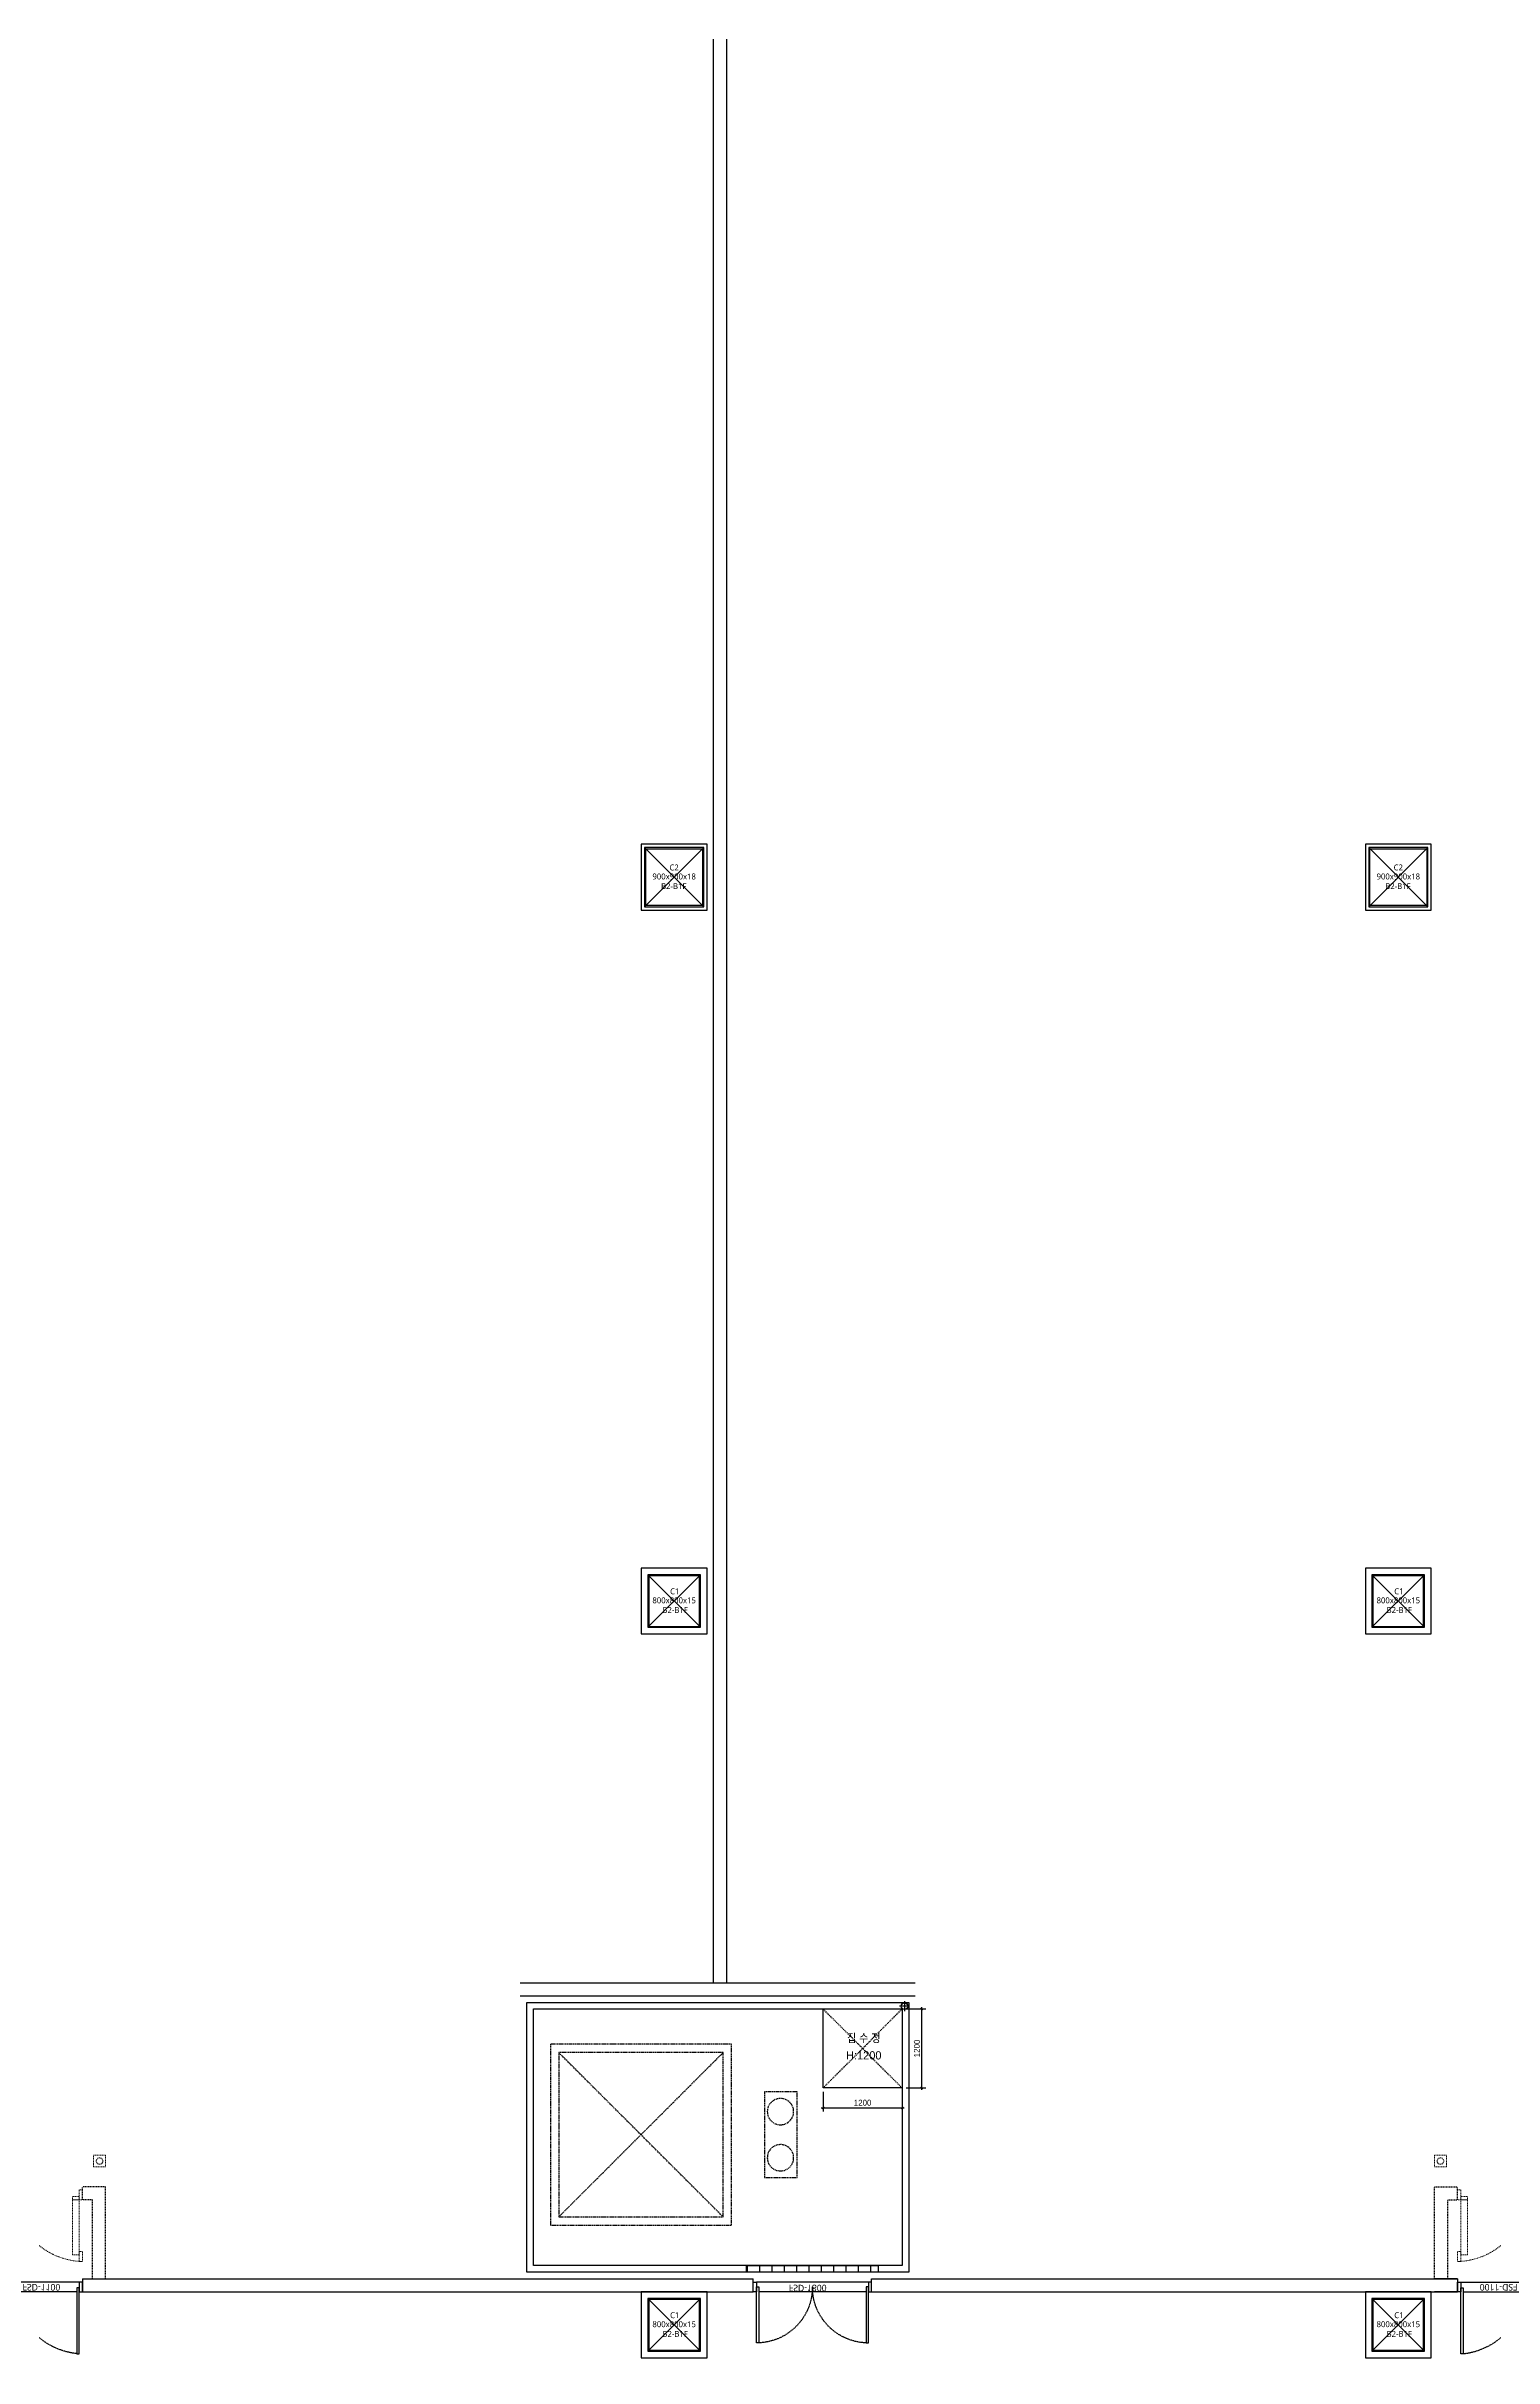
# Model space of a CAD drawing. Header units: millimetres. Extents: x -26983 to 60590, y 825 to 42375.
# Drawn here: x 58919 to 59349, y 17910 to 18597 of the extents above; entities that cross this region are included whole.
import ezdxf
from ezdxf.enums import TextEntityAlignment as Align

# ---------------------------------------------------------------- set-up
doc = ezdxf.new("R2010")
doc.units = ezdxf.units.MM
doc.header["$LTSCALE"] = 100
doc.header["$MEASUREMENT"] = 0
doc.header["$PDSIZE"] = -10
for name, pattern in [('-HID', [2.5, 1.5, -1]), ('A0-000 XR 평면도$0$HID', [2.5, 1.5, -1]), ('HID', [2.5, 1.5, -1]), ('HIDDEN2', [0.1875, 0.125, -0.0625])]:
    doc.linetypes.add(name, pattern=pattern)
doc.layers.get('0').update_dxf_attribs({"linetype": 'CONTINUOUS'})
doc.layers.get('Defpoints').update_dxf_attribs({"color": 171, "linetype": 'CONTINUOUS'})
doc.layers.add('#프레임 라인', color=189, linetype='CONTINUOUS', plot=False)
for name, color, linetype in [('A0-000 XR 평면도$0$FD RD', 1, 'CONTINUOUS'), ('A0-000 XR 평면도$0$NDIM', 7, 'CONTINUOUS'), ('A0-000 XR 평면도$0$집수정', 4, 'CONTINUOUS'), ('DOOR', 4, 'CONTINUOUS'), ('DOOR ELE', 253, 'CONTINUOUS'), ('DOOR(OPEN ELE)', 5, 'CONTINUOUS'), ('ELE9', 9, 'CONTINUOUS'), ('FIN(패널-200글라스울64k)', 4, 'CONTINUOUS'), ('FIN(패널-T150 방열)', 9, 'CONTINUOUS'), ('STEEL', 5, 'CONTINUOUS'), ('단열패널-방열문(저온공사분)', 251, 'CONTINUOUS')]:
    doc.layers.add(name, color=color, linetype=linetype)
doc.styles.add('A0-000 XR 평면도$0$CGS', font='cgse', dxfattribs={"bigfont": 'cgs'})
doc.styles.add('TE', font='malgun_0.ttf')
doc.styles.add('나눔바른고딕', font='NanumBarunGothic.ttf')
doc.dimstyles.new('A0-000 XR 평면도$0$NDIM 250', dxfattribs={"dimscale": 250, "dimtxt": 3.6, "dimasz": 1, "dimexe": 2, "dimexo": 2, "dimgap": 1, "dimtad": 1, "dimdec": 0, "dimdsep": 46, "dimtxsty": 'A0-000 XR 평면도$0$CGS', "dimblk": 'A0-000 XR 평면도$0$DOT0', "dimcen": 1, "dimdle": 8, "dimclrd": 2, "dimclre": 2, "dimclrt": 2, "dimadec": 0, "dimazin": 0, "dimtfac": 1, "dimtdec": 0, "dimtix": 1, "dimtmove": 2, "dimatfit": 3, "dimldrblk": 'A0-000 XR 평면도$0$DOT0', "dimfxl": 1, "dimtolj": 1, "dimtzin": 0, "dimlwd": -1, "dimlwe": -1, "dimarcsym": 0})

# ---------------------------------------------------------------- blocks, each defined once
blk = doc.blocks.new('*U186')
at = {"color": 0, "linetype": 'ByBlock'}
for p, q in [((450, 450), (-450, 450)), ((-450, 450), (-450, -450)), ((-432, 432), (432, 432)), ((-432, -432), (-432, 432)), ((432, 432), (432, -432)), ((450, -450), (450, 450)), ((-450, -450), (450, -450)), ((432, -432), (-432, -432))]:
    blk.add_line(p, q, dxfattribs=at)
at = {"layer": 'Defpoints'}
blk.add_point((0, 0), dxfattribs=at)
blk = doc.blocks.new('C2-B2-B1F')
at = {"layer": '#프레임 라인', "ltscale": 0.1}
blk.add_lwpolyline([(-500, -500), (500, -500), (500, 500), (-500, 500)], close=True, dxfattribs=at)
at = {"layer": 'Defpoints', "ltscale": 10000}
for p, q in [((-450, -450), (450, 450)), ((450, -450), (-450, 450))]:
    blk.add_line(p, q, dxfattribs=at)
at = {"ltscale": 0.1}
blk.add_blockref('*U186', (0, 0), dxfattribs=at)
at = {"layer": 'Defpoints', "style": 'TE'}
for s, p in [('900x900x18', (0, -35)), ('C2', (0, 102)), ('B2-B1F', (-6, -182))]:
    blk.add_text(s, height=90, dxfattribs=at).set_placement(p, align=Align.CENTER)
blk = doc.blocks.new('C1-B2-B1')
at = {"layer": '#프레임 라인', "ltscale": 0.1}
blk.add_lwpolyline([(-500, -500), (500, -500), (500, 500), (-500, 500)], close=True, dxfattribs=at)
for points in [[(-400, -400), (400, -400), (400, 400), (-400, 400)], [(-385, -385), (385, -385), (385, 385), (-385, 385)]]:
    blk.add_lwpolyline(points, close=True)
at = {"layer": 'Defpoints', "ltscale": 10000}
for p, q in [((-400, -400), (400, 400)), ((400, -400), (-400, 400))]:
    blk.add_line(p, q, dxfattribs=at)
at = {"layer": 'Defpoints', "style": 'TE'}
for s, p in [('800x800x15', (0, -35)), ('C1', (9, 102)), ('B2-B1F', (15, -182))]:
    blk.add_text(s, height=90, dxfattribs=at).set_placement(p, align=Align.CENTER)
blk = doc.blocks.new('A$C48EA7C17')
at = {"layer": 'DOOR'}
for points in [[(965, 1088), (1000, 1088), (1000, 88), (965, 88)], [(-50, 0), (0, 0), (0, 150), (-50, 150)], [(1050, 0), (1000, 0), (1000, 150), (1050, 150)]]:
    blk.add_lwpolyline(points, close=True, dxfattribs=at)
at = {"layer": 'DOOR ELE', "ltscale": 0.1}
for points in [[(965, 150), (0, 150)], [(1000, 0), (0, 0)]]:
    blk.add_lwpolyline(points, dxfattribs=at)
at = {"layer": 'DOOR(OPEN ELE)', "linetype": 'HID', "ltscale": 0.05}
blk.add_arc((1084, 7), 1087, 96.2785, 175.7623, dxfattribs=at)
at = {"layer": 'Defpoints', "style": '나눔바른고딕'}
blk.add_text('FSD-1100', height=100, dxfattribs=at).set_placement((139, 28))
blk = doc.blocks.new('A$C236D454C')
at = {"layer": 'FIN(패널-200글라스울64k)', "ltscale": 1000}
for points in [[(0, 1112), (350, 1112)], [(350, 1112), (350, 912)], [(1450, 1112), (1450, 912)], [(1450, 1112), (1800, 1112)], [(350, 912), (0, 912)], [(1450, 912), (1800, 912)]]:
    blk.add_lwpolyline(points, dxfattribs=at)
at = {"layer": 'FIN(패널-T150 방열)', "linetype": '-HID', "ltscale": 0.1}
for points in [[(350, 2512), (0, 2512), (0, 1112)], [(350, 2312), (350, 2512)], [(1800, 1112), (1800, 2512), (1450, 2512)], [(1450, 2312), (1450, 2512)], [(350, 2312), (200, 2312), (200, 1112)], [(1600, 1112), (1600, 2312), (1450, 2312)]]:
    blk.add_lwpolyline(points, dxfattribs=at)
at = {"layer": 'STEEL', "linetype": '-HID', "lineweight": 0, "ltscale": 0.1}
for p, q in [((0, 2992), (180, 2992)), ((0, 2812), (0, 2992)), ((180, 2812), (0, 2812)), ((180, 2992), (180, 2812)), ((1620, 2992), (1800, 2992)), ((1620, 2812), (1620, 2992)), ((1800, 2812), (1620, 2812)), ((1800, 2992), (1800, 2812))]:
    blk.add_line(p, q, dxfattribs=at)
for centre in [(90, 2902), (1710, 2902)]:
    blk.add_circle(centre, 50, dxfattribs=at)
at = {"layer": '단열패널-방열문(저온공사분)', "linetype": '-HID', "lineweight": 0, "ltscale": 0.1}
for points in [[(350, 2462), (400, 2462), (400, 2312), (350, 2312)], [(1450, 2462), (1400, 2462), (1400, 2312), (1450, 2312)], [(500, 2312), (500, 2362), (400, 2362), (400, 2312)], [(1400, 2312), (1400, 2362), (1300, 2362), (1300, 2312)], [(1300, 1475), (1400, 1475), (1400, 2312), (1300, 2312)], [(1450, 1375), (1450, 1525), (1400, 1525), (1400, 1375)]]:
    blk.add_lwpolyline(points, close=True, dxfattribs=at)
blk.add_arc((1474, 2451), 1076, 184.0279, 268.0719, dxfattribs=at)
at = {"ltscale": 0.1, "xscale": -1, "rotation": 180}
blk.add_blockref('A$C48EA7C17', (400, 1062), dxfattribs=at)
blk = doc.blocks.new('A0-000 XR 평면도$0$A$C36C1745E')
at = {"layer": 'A0-000 XR 평면도$0$FD RD', "ltscale": 0.1}
for points in [[(0, 75), (150, 75)], [(75, 150), (75, 0)]]:
    blk.add_lwpolyline(points, dxfattribs=at)
blk.add_circle((75, 75), 50, dxfattribs=at)
blk = doc.blocks.new('A$C6b786f6a')
at = {"layer": 'DOOR'}
for points in [[(50, 931), (50, 81), (85, 81), (85, 931)], [(85, 931), (50, 931)], [(1750, 931), (1750, 81), (1715, 81), (1715, 931)], [(1715, 931), (1750, 931)]]:
    blk.add_lwpolyline(points, dxfattribs=at)
for points in [[(0, 6), (50, 6), (50, 156), (0, 156)], [(1800, 6), (1750, 6), (1750, 156), (1800, 156)]]:
    blk.add_lwpolyline(points, close=True, dxfattribs=at)
at = {"layer": 'DOOR ELE', "ltscale": 0.05}
for points in [[(1750, 6), (50, 6)], [(1715, 156), (85, 156)]]:
    blk.add_lwpolyline(points, dxfattribs=at)
at = {"layer": 'DOOR(OPEN ELE)', "linetype": 'HID', "ltscale": 0.05}
for centre, start, end in [((50, 81), 0, 87.6401), ((1750, 81), 92.3599, 180)]:
    blk.add_arc(centre, 850, start, end, dxfattribs=at)
at = {"layer": 'Defpoints', "style": '나눔바른고딕'}
blk.add_text('FSD-1800', height=100, dxfattribs=at).set_placement((542, 47))
blk = doc.blocks.new('A$C5d40780f')
at = {"layer": 'Defpoints', "linetype": 'HIDDEN2', "ltscale": 1.3}
for p, q in [((3946, 752), (1446, 3252)), ((1446, 752), (3946, 3252))]:
    blk.add_line(p, q, dxfattribs=at)
for points in [[(4071, 627), (1321, 627), (1321, 3377), (4071, 3377)], [(3946, 752), (1446, 752), (1446, 3252), (3946, 3252)], [(821, 2652), (821, 1352), (321, 1352), (321, 2652)]]:
    blk.add_lwpolyline(points, close=True, dxfattribs=at)
for centre in [(577, 2353), (577, 1652)]:
    blk.add_circle(centre, 200, dxfattribs=at)
blk = doc.blocks.new('A0-000 XR 평면도$0$_Oblique')
at = {"color": 0, "linetype": 'ByBlock', "lineweight": -2}
blk.add_line((-0.5, -0.5), (0.5, 0.5), dxfattribs=at)
blk = doc.blocks.new('*D135')
at = {"layer": 'A0-000 XR 평면도$0$NDIM', "color": 252, "transparency": 16777216}
for p, q in [((36598083, 585049), (36598383, 585049)), ((36598323, 583819), (36598323, 585079)), ((36598083, 583849), (36598383, 583849))]:
    blk.add_line(p, q, dxfattribs=at)
at = {"layer": 'Defpoints', "color": 0, "transparency": 16777216}
for p in [(36598023, 585049), (36598323, 585049), (36598023, 583849)]:
    blk.add_point(p, dxfattribs=at)
at = {"layer": 'A0-000 XR 평면도$0$NDIM', "color": 252, "transparency": 16777216, "xscale": 30, "yscale": 30, "zscale": 30}
for p, rotation in [((36598323, 585049), 90), ((36598323, 583849), 270)]:
    blk.add_blockref('A0-000 XR 평면도$0$_Oblique', p, dxfattribs=dict(at, rotation=rotation))
at = {"layer": 'A0-000 XR 평면도$0$NDIM', "color": 252, "transparency": 16777216, "insert": (36598248, 584449), "char_height": 90, "attachment_point": 5, "rotation": 90, "style": 'A0-000 XR 평면도$0$CGS'}
blk.add_mtext('\\A1;1200', dxfattribs=at)
blk = doc.blocks.new('A0-000 XR 평면도$0$DOT0')
blk.add_line((-3, 0), (3, 0))
at = {"color": 6}
blk.add_circle((0, 0), 0.75, dxfattribs=at)
blk = doc.blocks.new('*D136')
at = {"layer": 'A0-000 XR 평면도$0$NDIM', "color": 252, "transparency": 16777216}
for p, q in [((36596793, 583549), (36598053, 583549)), ((36596823, 583789), (36596823, 583489)), ((36598023, 583789), (36598023, 583489))]:
    blk.add_line(p, q, dxfattribs=at)
at = {"layer": 'Defpoints', "color": 0, "transparency": 16777216}
for p in [(36596823, 583849), (36598023, 583849), (36598023, 583549)]:
    blk.add_point(p, dxfattribs=at)
at = {"layer": 'A0-000 XR 평면도$0$NDIM', "color": 252, "transparency": 16777216, "xscale": 30, "yscale": 30, "zscale": 30, "rotation": 180}
blk.add_blockref('A0-000 XR 평면도$0$_Oblique', (36596823, 583549), dxfattribs=at)
at = {"layer": 'A0-000 XR 평면도$0$NDIM', "color": 252, "transparency": 16777216, "xscale": 30, "yscale": 30, "zscale": 30}
blk.add_blockref('A0-000 XR 평면도$0$_Oblique', (36598023, 583549), dxfattribs=at)
at = {"layer": 'A0-000 XR 평면도$0$NDIM', "color": 252, "transparency": 16777216, "insert": (36597423, 583624), "char_height": 90, "attachment_point": 5, "style": 'A0-000 XR 평면도$0$CGS'}
blk.add_mtext('\\A1;1200', dxfattribs=at)
blk = doc.blocks.new('A$Cfa8d750b')
at = {"layer": 'A0-000 XR 평면도$0$집수정', "linetype": 'A0-000 XR 평면도$0$HID', "ltscale": 0.1}
for p, q in [((30, 360), (1230, 1560)), ((1230, 360), (30, 1560))]:
    blk.add_line(p, q, dxfattribs=at)
at = {"layer": 'A0-000 XR 평면도$0$집수정', "ltscale": 2}
blk.add_lwpolyline([(1230, 1560), (1230, 360), (30, 360), (30, 1560)], close=True, dxfattribs=at)
at = {"layer": 'A0-000 XR 평면도$0$NDIM', "color": 252, "char_height": 125, "attachment_point": 5, "style": 'A0-000 XR 평면도$0$CGS'}
for s, insert in [('\\A1;집 수 정', (647.9, 1104.8)), ('\\A1;H:1200', (647.9, 854.8))]:
    blk.add_mtext(s, dxfattribs=dict(at, insert=insert))
at = {"layer": 'A0-000 XR 평면도$0$NDIM', "color": 252}
dim = blk.add_linear_dim(base=(1530, 1560), p1=(1230, 360), p2=(1230, 1560), angle=90, dimstyle='A0-000 XR 평면도$0$NDIM 250', override={"dimscale": 30, "dimtxt": 3, "dimblk1": 'A0-000 XR 평면도$0$_Oblique', "dimblk2": 'A0-000 XR 평면도$0$_Oblique', "dimsah": 1, "dimdle": 1, "dimsd1": 0, "dimsd2": 0, "dimclrd": 252, "dimclre": 252, "dimclrt": 252}, dxfattribs=at)
dim.commit()
dim.dimension.update_dxf_attribs({"geometry": '*D135', "text_midpoint": (1455, 960), "insert": (-36596792.7, -583488.7)})
dim = blk.add_linear_dim(base=(1230, 60), p1=(30, 360), p2=(1230, 360), dimstyle='A0-000 XR 평면도$0$NDIM 250', override={"dimscale": 30, "dimtxt": 3, "dimblk1": 'A0-000 XR 평면도$0$_Oblique', "dimblk2": 'A0-000 XR 평면도$0$_Oblique', "dimsah": 1, "dimdle": 1, "dimsd1": 0, "dimsd2": 0, "dimclrd": 252, "dimclre": 252, "dimclrt": 252}, dxfattribs=at)
dim.commit()
dim.dimension.update_dxf_attribs({"geometry": '*D136', "text_midpoint": (630, 135), "insert": (-36596792.7, -583488.7)})
blk = doc.blocks.new('B2FF')
at = {"layer": 'ELE9'}
h = blk.add_hatch(dxfattribs=at)
h.set_pattern_fill('ANSI31', color=253, scale=1500, angle=45)
h.set_pattern_definition([(90, (19792498.38, -17623750.95), (-187.5, 2e-13), [])])
h.paths.add_polyline_path([(37310024.7, 577796.3), (37310024.7, 577696.3), (37308024.7, 577696.3), (37308024.7, 577796.3)])
at = {"layer": 'ELE9', "color": 253, "ltscale": 0.1}
for points in [[(37307524.7, 582096.3), (37307524.7, 640546.3)], [(37307724.7, 582096.3), (37307724.7, 640546.3)], [(37304587.2, 582096.3), (37310587.2, 582096.3)], [(37304587.2, 581896.3), (37310587.2, 581896.3)], [(37297937.2, 577596.3), (37308124.7, 577596.3)], [(37308124.7, 577396.3), (37308124.7, 577596.3)], [(37309924.7, 577596.3), (37318824.7, 577596.3)], [(37309924.7, 577396.3), (37309924.7, 577596.3)], [(37297937.2, 577396.3), (37308124.7, 577396.3)], [(37309924.7, 577396.3), (37318824.7, 577396.3)]]:
    blk.add_lwpolyline(points, dxfattribs=at)
at = {"layer": 'ELE9', "color": 253}
for points in [[(37304687.2, 577696.3), (37304687.2, 581796.3), (37310487.2, 581796.3), (37310487.2, 577696.3)], [(37304787.2, 577796.3), (37304787.2, 581696.3), (37310387.2, 581696.3), (37310387.2, 577796.3)], [(37310024.7, 577796.3), (37310024.7, 577696.3), (37308024.7, 577696.3), (37308024.7, 577796.3)]]:
    blk.add_lwpolyline(points, close=True, dxfattribs=at)
at = {"layer": 'ELE9', "color": 253, "ltscale": 0.1}
for name, p in [('C2-B2-B1F', (37306924.7, 598896.3)), ('C2-B2-B1F', (37317924.7, 598896.3)), ('C1-B2-B1', (37306924.7, 587896.3)), ('C1-B2-B1', (37317924.7, 587896.3)), ('A$Cfa8d750b', (37309157.2, 580136.3)), ('A$C236D454C', (37296487.2, 576483.8)), ('C1-B2-B1', (37306924.7, 576896.3)), ('C1-B2-B1', (37317924.7, 576896.3))]:
    blk.add_blockref(name, p, dxfattribs=at)
at = {"layer": 'ELE9', "color": 253, "ltscale": 0.1, "rotation": 270}
blk.add_blockref('A0-000 XR 평면도$0$A$C36C1745E', (37310347.6, 581813.9), dxfattribs=at)
at = {"layer": 'ELE9', "color": 253, "ltscale": 0.1, "xscale": -1}
for name, p in [('A$C5d40780f', (37309116.7, 577783.5)), ('A$C236D454C', (37320274.7, 576483.8))]:
    blk.add_blockref(name, p, dxfattribs=at)
at = {"layer": 'ELE9', "color": 253, "ltscale": 0.1, "xscale": -1, "rotation": 180}
blk.add_blockref('A$C6b786f6a', (37308124.7, 577552.8), dxfattribs=at)

msp = doc.modelspace()

# ---------------------------------------------------------------- block references
at = {"xscale": 0.01956471256889679, "yscale": 0.01956471256889679, "zscale": 0.01956471256889679}
msp.add_blockref('B2FF', (-670794.07, 6632.61), dxfattribs=at)

doc.saveas('drawing.dxf')
